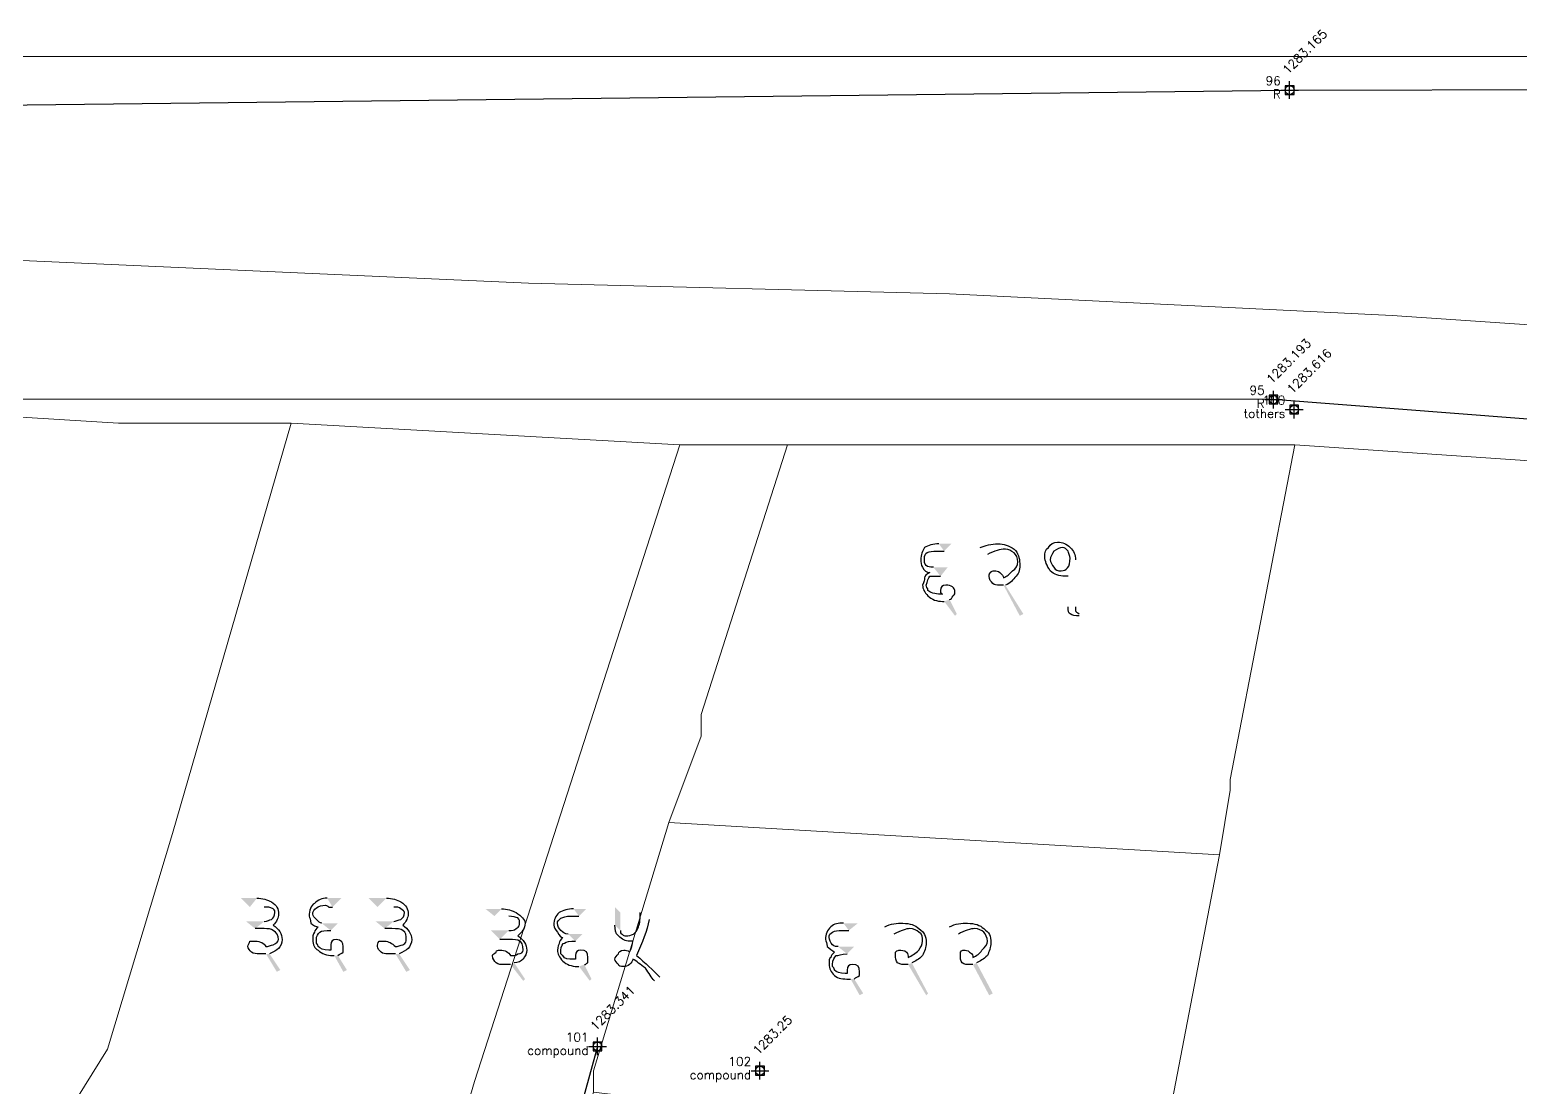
# Model space of a CAD drawing. Header units: metres. Extents: x 345912 to 349030, y 3061206 to 3061792.
# Drawn here: x 346827.06 to 346869.14, y 3061511.76 to 3061541.63 of the extents above; entities that cross this region are included whole.
import ezdxf
from ezdxf.enums import TextEntityAlignment as Align

# ---------------------------------------------------------------- set-up
doc = ezdxf.new("R2010")
doc.units = ezdxf.units.M
doc.header["$MEASUREMENT"] = 0
doc.header["$PDMODE"] = 98
doc.header["$PDSIZE"] = 0.25
for name, color, linetype in [('compound', 7, 'Continuous'), ('Features', 5, 'Continuous'), ('PDF4_Geometry', 7, 'Continuous'), ('PDF4_Solid Fills', 7, 'Continuous'), ('Points', 7, 'Continuous'), ('Points-ELV', 6, 'Continuous'), ('Points-NUM', 4, 'Continuous'), ('Points-TXT', 3, 'Continuous'), ('R', 1, 'Continuous'), ('tothers', 7, 'Continuous')]:
    doc.layers.add(name, color=color, linetype=linetype)
doc.styles.add('romans', font='romans.shx')

# ---------------------------------------------------------------- blocks, each defined once
blk = doc.blocks.new('POINTS')
at = {"layer": 'Points'}
blk.add_line((0, 0), (0, 0), dxfattribs=at)
blk.add_point((0, 0), dxfattribs=at)
at = {"layer": 'Points-ELV', "style": 'romans'}
blk.add_attdef('ELEV', text='', height=1, rotation=45, dxfattribs=at).set_placement((0, 0), align=Align.BOTTOM_LEFT)
at = {"layer": 'Points-NUM', "style": 'romans'}
blk.add_attdef('PTNUM', text='', height=1, dxfattribs=at).set_placement((0, 0), align=Align.BOTTOM_RIGHT)
at = {"layer": 'Points-TXT', "style": 'romans'}
blk.add_attdef('DESC', text='', height=1, dxfattribs=at).set_placement((0, 0), align=Align.BOTTOM_RIGHT)
blk = doc.blocks.new('dh')
at = {"layer": 'Features'}
blk.add_lwpolyline([(346578.814, 3061332.103), (346574.89876, 3061317.89177)], dxfattribs=at)
at = {"layer": 'R'}
for points in [[(346470.8, 3061337.185), (346474.65, 3061340.185), (346477.595, 3061342.279), (346480.492, 3061344.098), (346484.067, 3061346.193), (346493.109, 3061350.19), (346501.168, 3061352.853), (346507.472, 3061355.156), (346517.062, 3061356.668), (346525.415, 3061357.549), (346531.112, 3061358.336), (346598.36, 3061359.118), (346606.403, 3061359.135), (346619.498, 3061357.676), (346630.573, 3061355.794), (346651.92, 3061352.284)], [(346649.951, 3061343.735), (346627.556, 3061347.044), (346618.472, 3061348.789), (346597.905, 3061350.377), (346531.896, 3061350.384), (346516.74, 3061347.88), (346501.121, 3061344.123), (346497.494, 3061343.302), (346491.76, 3061340.668), (346490.424, 3061339.807), (346485.111, 3061335.573), (346482.366, 3061333.706), (346478.345, 3061331.457)]]:
    blk.add_lwpolyline(points, dxfattribs=at)
at = {"layer": 'compound', "linetype": 'Continuous'}
ref = blk.add_blockref('POINTS', (346578.814, 3061332.103, 1283.341), dxfattribs=at)
ref.add_attrib('PTNUM', '101', dxfattribs={"layer": 'Points-NUM', "height": 0.25, "style": 'romans'}).set_placement((346578.564, 3061332.1655, 1283.341), align=Align.BOTTOM_RIGHT)
ref.add_attrib('DESC', 'compound', dxfattribs={"layer": 'Points-TXT', "height": 0.25, "style": 'romans'}).set_placement((346578.564, 3061331.7905, 1283.341), align=Align.BOTTOM_RIGHT)
ref.add_attrib('ELEV', '1283.341', dxfattribs={"layer": 'Points-ELV', "height": 0.25, "rotation": 45, "style": 'romans'}).set_placement((346578.814, 3061332.478, 1283.341), align=Align.BOTTOM_LEFT)
ref = blk.add_blockref('POINTS', (346583.403, 3061331.417, 1283.25), dxfattribs=at)
ref.add_attrib('PTNUM', '102', dxfattribs={"layer": 'Points-NUM', "height": 0.25, "style": 'romans'}).set_placement((346583.153, 3061331.4795, 1283.25), align=Align.BOTTOM_RIGHT)
ref.add_attrib('DESC', 'compound', dxfattribs={"layer": 'Points-TXT', "height": 0.25, "style": 'romans'}).set_placement((346583.153, 3061331.1045, 1283.25), align=Align.BOTTOM_RIGHT)
ref.add_attrib('ELEV', '1283.25', dxfattribs={"layer": 'Points-ELV', "height": 0.25, "rotation": 45, "style": 'romans'}).set_placement((346583.403, 3061331.792, 1283.25), align=Align.BOTTOM_LEFT)
at = {"layer": 'R', "linetype": 'Continuous'}
ref = blk.add_blockref('POINTS', (346598.36, 3061359.118, 1283.165), dxfattribs=at)
ref.add_attrib('PTNUM', '96', dxfattribs={"layer": 'Points-NUM', "height": 0.25, "style": 'romans'}).set_placement((346598.11, 3061359.1805, 1283.165), align=Align.BOTTOM_RIGHT)
ref.add_attrib('DESC', 'R', dxfattribs={"layer": 'Points-TXT', "height": 0.25, "style": 'romans'}).set_placement((346598.11, 3061358.8055, 1283.165), align=Align.BOTTOM_RIGHT)
ref.add_attrib('ELEV', '1283.165', dxfattribs={"layer": 'Points-ELV', "height": 0.25, "rotation": 45, "style": 'romans'}).set_placement((346598.36, 3061359.493, 1283.165), align=Align.BOTTOM_LEFT)
ref = blk.add_blockref('POINTS', (346597.905, 3061350.377, 1283.193), dxfattribs=at)
ref.add_attrib('PTNUM', '95', dxfattribs={"layer": 'Points-NUM', "height": 0.25, "style": 'romans'}).set_placement((346597.655, 3061350.4395, 1283.193), align=Align.BOTTOM_RIGHT)
ref.add_attrib('DESC', 'R', dxfattribs={"layer": 'Points-TXT', "height": 0.25, "style": 'romans'}).set_placement((346597.655, 3061350.0645, 1283.193), align=Align.BOTTOM_RIGHT)
ref.add_attrib('ELEV', '1283.193', dxfattribs={"layer": 'Points-ELV', "height": 0.25, "rotation": 45, "style": 'romans'}).set_placement((346597.905, 3061350.752, 1283.193), align=Align.BOTTOM_LEFT)
at = {"layer": 'tothers', "linetype": 'Continuous'}
ref = blk.add_blockref('POINTS', (346598.487, 3061350.095, 1283.616), dxfattribs=at)
ref.add_attrib('PTNUM', '100', dxfattribs={"layer": 'Points-NUM', "height": 0.25, "style": 'romans'}).set_placement((346598.237, 3061350.1575, 1283.616), align=Align.BOTTOM_RIGHT)
ref.add_attrib('DESC', 'tothers', dxfattribs={"layer": 'Points-TXT', "height": 0.25, "style": 'romans'}).set_placement((346598.237, 3061349.7825, 1283.616), align=Align.BOTTOM_RIGHT)
ref.add_attrib('ELEV', '1283.616', dxfattribs={"layer": 'Points-ELV', "height": 0.25, "rotation": 45, "style": 'romans'}).set_placement((346598.487, 3061350.47, 1283.616), align=Align.BOTTOM_LEFT)

msp = doc.modelspace()

# ---------------------------------------------------------------- hatches: boundary and pattern name
at = {"layer": 'PDF4_Solid Fills', "transparency": 33554559}
h = msp.add_hatch(color=256, dxfattribs=at)
h.paths.add_polyline_path([(346852.87707, 3061526.90883), (346853.08027, 3061527.11203), (346852.72467, 3061527.11203)], flags=0)
h.paths.add_polyline_path([(346852.87707, 3061525.48643), (346853.18187, 3061525.08003), (346853.23267, 3061525.13083), (346853.02947, 3061525.53723)], flags=0)
h.paths.add_polyline_path([(346852.77547, 3061526.19763), (346852.97867, 3061526.45163), (346852.57227, 3061526.45163)], flags=0)
h.paths.add_polyline_path([(346854.09627, 3061526.80723), (346853.89307, 3061527.01043)], flags=0)
h.paths.add_polyline_path([(346854.60427, 3061525.94363), (346855.11227, 3061525.13083), (346855.01067, 3061525.08003), (346854.55347, 3061525.94363)], flags=0)
h.paths.add_polyline_path([(346856.58547, 3061526.65483), (346856.58547, 3061525.33403)], flags=0)
h.paths.add_polyline_path([(346856.68707, 3061525.13083), (346856.68707, 3061525.08003)], flags=0)
h = msp.add_hatch(color=256, dxfattribs=at)
h.paths.add_polyline_path([(346833.26828, 3061516.85043), (346833.01428, 3061517.10443), (346833.47148, 3061517.10443)], flags=0)
h.paths.add_polyline_path([(346833.82708, 3061515.52963), (346834.13188, 3061515.07243), (346834.03028, 3061515.02163), (346833.72548, 3061515.52963)], flags=0)
h.paths.add_polyline_path([(346833.42068, 3061516.24083), (346833.16668, 3061516.44403), (346833.67468, 3061516.44403)], flags=0)
h.paths.add_polyline_path([(346835.60508, 3061516.85043), (346835.85908, 3061517.10443), (346835.45268, 3061517.10443)], flags=0)
h.paths.add_polyline_path([(346835.65588, 3061515.47883), (346835.90988, 3061515.02163), (346836.01148, 3061515.07243), (346835.75748, 3061515.47883)], flags=0)
h.paths.add_polyline_path([(346835.55428, 3061516.19003), (346835.75748, 3061516.39323), (346835.30028, 3061516.39323)], flags=0)
h.paths.add_polyline_path([(346836.87508, 3061516.85043), (346836.62108, 3061517.10443), (346837.12908, 3061517.10443)], flags=0)
h.paths.add_polyline_path([(346837.48468, 3061515.52963), (346837.78948, 3061515.07243), (346837.68788, 3061515.02163), (346837.38308, 3061515.52963)], flags=0)
h.paths.add_polyline_path([(346837.07828, 3061516.24083), (346836.82428, 3061516.44403), (346837.33228, 3061516.44403)], flags=0)
h = msp.add_hatch(color=256, dxfattribs=at)
h.paths.add_polyline_path([(346840.17707, 3061516.59643), (346839.92307, 3061516.79963), (346840.38027, 3061516.79963)], flags=0)
h.paths.add_polyline_path([(346840.73587, 3061515.27563), (346841.04067, 3061514.81843), (346840.98987, 3061514.76763), (346840.63427, 3061515.22483)], flags=0)
h.paths.add_polyline_path([(346840.32947, 3061515.93603), (346840.07547, 3061516.19003), (346840.58347, 3061516.19003)], flags=0)
h.paths.add_polyline_path([(346842.56467, 3061516.59643), (346842.76787, 3061516.79963), (346842.41227, 3061516.79963)], flags=0)
h.paths.add_polyline_path([(346842.56467, 3061515.17403), (346842.86947, 3061514.76763), (346842.92027, 3061514.81843), (346842.71707, 3061515.22483)], flags=0)
h.paths.add_polyline_path([(346842.46307, 3061515.88523), (346842.66627, 3061516.08843), (346842.25987, 3061516.08843)], flags=0)
h.paths.add_polyline_path([(346844.29187, 3061516.69803), (346844.54587, 3061516.49483)], flags=0)
h.paths.add_polyline_path([(346844.85067, 3061514.86923), (346844.69827, 3061514.76763)], flags=0)
h.paths.add_polyline_path([(346843.58067, 3061516.34243), (346843.58067, 3061516.85043), (346843.73307, 3061516.69803), (346843.73307, 3061516.19003)], flags=0)
h = msp.add_hatch(color=256, dxfattribs=at)
h.paths.add_polyline_path([(346850.18468, 3061516.19003), (346850.43868, 3061516.39323), (346850.03228, 3061516.39323)], flags=0)
h.paths.add_polyline_path([(346850.23548, 3061514.81843), (346850.48948, 3061514.36123), (346850.59108, 3061514.41203), (346850.33708, 3061514.81843)], flags=0)
h.paths.add_polyline_path([(346850.13388, 3061515.52963), (346850.33708, 3061515.73283), (346849.87988, 3061515.73283)], flags=0)
h.paths.add_polyline_path([(346851.45468, 3061516.08843), (346851.20068, 3061516.29163)], flags=0)
h.paths.add_polyline_path([(346851.96268, 3061515.27563), (346852.41988, 3061514.41203), (346852.36908, 3061514.36123), (346851.86108, 3061515.22483)], flags=0)
h.paths.add_polyline_path([(346853.28348, 3061516.08843), (346853.02948, 3061516.29163)], flags=0)
h.paths.add_polyline_path([(346853.79148, 3061515.27563), (346854.24868, 3061514.41203), (346854.14708, 3061514.36123), (346853.68988, 3061515.22483)], flags=0)

# ---------------------------------------------------------------- linework, layer by layer
at = {"layer": 'PDF4_Geometry', "lineweight": 13}
msp.add_lwpolyline([(346742.03148, 3061540.87883), (346969.86948, 3061540.87883), (346969.86948, 3061317.05403), (346742.03148, 3061317.05403)], close=True, dxfattribs=at)
at = {"layer": 'PDF4_Geometry', "lineweight": 9}
for points in [[(346792.67907, 3061533.86843), (346803.34708, 3061535.39243), (346820.72067, 3061535.39243), (346841.14227, 3061534.47803), (346853.02947, 3061534.17323), (346865.52628, 3061533.56363), (346878.93748, 3061532.64923)], [(346792.67907, 3061533.86843), (346803.34708, 3061535.39243), (346820.72067, 3061535.39243), (346841.14227, 3061534.47803), (346853.02947, 3061534.17323), (346865.52628, 3061533.56363), (346878.93748, 3061532.64923)], [(346876.19427, 3061528.99163), (346862.78308, 3061529.90603), (346848.45748, 3061529.90603), (346845.40947, 3061529.90603), (346834.43668, 3061530.51563), (346829.55988, 3061530.51563), (346819.80628, 3061531.12523), (346807.61428, 3061531.12523), (346798.47028, 3061531.12523)], [(346876.19427, 3061528.99163), (346862.78308, 3061529.90603), (346848.45748, 3061529.90603), (346845.40947, 3061529.90603), (346834.43668, 3061530.51563), (346829.55988, 3061530.51563), (346819.80628, 3061531.12523), (346807.61428, 3061531.12523), (346798.47028, 3061531.12523)]]:
    msp.add_lwpolyline(points, dxfattribs=at)
for points in [[(346834.43668, 3061530.51563), (346831.08388, 3061518.93323), (346829.25507, 3061512.83723), (346827.73108, 3061510.39883), (346825.29268, 3061506.74124), (346824.37828, 3061500.95003), (346819.80628, 3061485.40523), (346818.28227, 3061480.22363), (346817.06308, 3061475.65163), (346814.62468, 3061466.81243), (346813.71028, 3061465.89803), (346805.48068, 3061465.59323), (346793.59348, 3061465.89803), (346792.06947, 3061466.50764), (346792.06947, 3061484.49083), (346793.59348, 3061500.34043), (346793.28867, 3061504.30283), (346792.06947, 3061519.84763), (346790.24068, 3061530.21083), (346792.37428, 3061530.82043), (346798.47028, 3061531.12523), (346807.61428, 3061531.12523), (346819.80628, 3061531.12523), (346829.55988, 3061530.51563)], [(346834.43668, 3061530.51563), (346831.08388, 3061518.93323), (346829.25507, 3061512.83723), (346827.73108, 3061510.39883), (346825.29268, 3061506.74124), (346824.37828, 3061500.95003), (346819.80628, 3061485.40523), (346818.28227, 3061480.22363), (346817.06308, 3061475.65163), (346814.62468, 3061466.81243), (346813.71028, 3061465.89803), (346805.48068, 3061465.59323), (346793.59348, 3061465.89803), (346792.06947, 3061466.50764), (346792.06947, 3061484.49083), (346793.59348, 3061500.34043), (346793.28867, 3061504.30283), (346792.06947, 3061519.84763), (346790.24068, 3061530.21083), (346792.37428, 3061530.82043), (346798.47028, 3061531.12523), (346807.61428, 3061531.12523), (346819.80628, 3061531.12523), (346829.55988, 3061530.51563)], [(346845.40947, 3061529.90603), (346839.61828, 3061511.92283), (346838.09427, 3061506.74124), (346827.73108, 3061510.39883), (346829.25507, 3061512.83723), (346831.08388, 3061518.93323), (346834.43668, 3061530.51563)], [(346845.40947, 3061529.90603), (346839.61828, 3061511.92283), (346838.09427, 3061506.74124), (346827.73108, 3061510.39883), (346829.25507, 3061512.83723), (346831.08388, 3061518.93323), (346834.43668, 3061530.51563)], [(346848.45748, 3061529.90603), (346846.01908, 3061522.28603), (346846.01908, 3061521.98123), (346846.01908, 3061521.67643), (346845.10468, 3061519.23803), (346842.97108, 3061512.22764), (346842.97108, 3061511.61803), (346840.22787, 3061503.08363), (346840.22787, 3061502.47403), (346839.00867, 3061499.12124), (346836.26548, 3061499.73083), (346838.09427, 3061506.74124), (346839.61828, 3061511.92283), (346845.40947, 3061529.90603)], [(346848.45748, 3061529.90603), (346846.01908, 3061522.28603), (346846.01908, 3061521.98123), (346846.01908, 3061521.67643), (346845.10468, 3061519.23803), (346842.97108, 3061512.22764), (346842.97108, 3061511.61803), (346840.22787, 3061503.08363), (346840.22787, 3061502.47403), (346839.00867, 3061499.12124), (346836.26548, 3061499.73083), (346838.09427, 3061506.74124), (346839.61828, 3061511.92283), (346845.40947, 3061529.90603)], [(346860.64947, 3061518.32363), (346845.10468, 3061519.23803), (346846.01908, 3061521.67643), (346846.01908, 3061521.98123), (346846.01908, 3061522.28603), (346848.45748, 3061529.90603), (346862.78308, 3061529.90603), (346860.95427, 3061520.45723), (346860.95427, 3061520.15243)], [(346860.64947, 3061518.32363), (346845.10468, 3061519.23803), (346846.01908, 3061521.67643), (346846.01908, 3061521.98123), (346846.01908, 3061522.28603), (346848.45748, 3061529.90603), (346862.78308, 3061529.90603), (346860.95427, 3061520.45723), (346860.95427, 3061520.15243)], [(346876.19427, 3061528.99163), (346871.01268, 3061499.42603), (346869.79348, 3061491.50124), (346864.61188, 3061487.53883), (346855.16308, 3061489.97723), (346856.99188, 3061499.12124), (346856.99188, 3061499.42603), (346858.82067, 3061509.48443), (346859.12548, 3061510.09403), (346859.12548, 3061510.39883), (346860.64947, 3061518.32363), (346860.95427, 3061520.15243), (346860.95427, 3061520.45723), (346862.78308, 3061529.90603)], [(346876.19427, 3061528.99163), (346871.01268, 3061499.42603), (346869.79348, 3061491.50124), (346864.61188, 3061487.53883), (346855.16308, 3061489.97723), (346856.99188, 3061499.12124), (346856.99188, 3061499.42603), (346858.82067, 3061509.48443), (346859.12548, 3061510.09403), (346859.12548, 3061510.39883), (346860.64947, 3061518.32363), (346860.95427, 3061520.15243), (346860.95427, 3061520.45723), (346862.78308, 3061529.90603)], [(346860.64947, 3061518.32363), (346859.12548, 3061510.39883), (346859.12548, 3061510.09403), (346858.82067, 3061509.48443), (346858.51587, 3061509.78923), (346842.97108, 3061511.61803), (346842.97108, 3061512.22764), (346845.10468, 3061519.23803)], [(346860.64947, 3061518.32363), (346859.12548, 3061510.39883), (346859.12548, 3061510.09403), (346858.82067, 3061509.48443), (346858.51587, 3061509.78923), (346842.97108, 3061511.61803), (346842.97108, 3061512.22764), (346845.10468, 3061519.23803)]]:
    msp.add_lwpolyline(points, close=True, dxfattribs=at)
at = {"layer": 'PDF4_Geometry', "lineweight": 25}
for points in [[(346852.31827, 3061527.01043), (346852.26747, 3061526.90883), (346852.21667, 3061526.80723), (346852.21667, 3061526.65483)], [(346852.72467, 3061527.11203), (346852.57227, 3061527.11203), (346852.41987, 3061527.06123), (346852.31827, 3061527.01043)], [(346853.89307, 3061527.01043), (346854.04547, 3061527.06123), (346854.19787, 3061527.11203), (346854.40107, 3061527.11203)], [(346854.40107, 3061527.11203), (346854.55347, 3061527.11203), (346854.70587, 3061527.06123), (346854.85827, 3061526.95963)], [(346855.72187, 3061526.75643), (346855.72187, 3061526.85803), (346855.72187, 3061526.95963), (346855.82347, 3061527.01043)], [(346855.82347, 3061527.01043), (346855.87427, 3061527.11203), (346855.97587, 3061527.16283), (346856.07747, 3061527.16283)], [(346856.22987, 3061527.01043), (346856.12827, 3061527.01043), (346856.07747, 3061526.95963), (346855.97587, 3061526.90883)], [(346856.07747, 3061527.16283), (346856.22987, 3061527.16283), (346856.33147, 3061527.11203), (346856.43307, 3061527.01043)], [(346856.38227, 3061526.90883), (346856.33147, 3061526.95963), (346856.28067, 3061527.01043), (346856.22987, 3061527.01043)], [(346856.43307, 3061527.01043), (346856.53467, 3061526.90883), (346856.58547, 3061526.80723), (346856.58547, 3061526.65483)], [(346852.21667, 3061526.65483), (346852.21667, 3061526.60403), (346852.21667, 3061526.50243), (346852.26747, 3061526.45163)], [(346852.31827, 3061526.70563), (346852.31827, 3061526.85803), (346852.41987, 3061526.90883), (346852.67387, 3061526.90883)], [(346852.36907, 3061526.50243), (346852.31827, 3061526.55323), (346852.31827, 3061526.60403), (346852.31827, 3061526.70563)], [(346852.67387, 3061526.90883), (346852.67387, 3061526.90883), (346852.72467, 3061526.90883), (346852.77547, 3061526.90883)], [(346852.77547, 3061526.90883), (346852.82627, 3061526.90883), (346852.82627, 3061526.90883), (346852.87707, 3061526.90883)], [(346854.60427, 3061526.95963), (346854.45187, 3061526.95963), (346854.29947, 3061526.90883), (346854.09627, 3061526.80723)], [(346854.85827, 3061526.85803), (346854.75667, 3061526.90883), (346854.70587, 3061526.95963), (346854.60427, 3061526.95963)], [(346854.80747, 3061526.35003), (346854.90907, 3061526.40083), (346854.95987, 3061526.50243), (346854.95987, 3061526.60403)], [(346854.85827, 3061526.95963), (346854.95987, 3061526.85803), (346855.01067, 3061526.70563), (346855.01067, 3061526.55323)], [(346854.95987, 3061526.60403), (346854.95987, 3061526.70563), (346854.90907, 3061526.80723), (346854.85827, 3061526.85803)], [(346855.87427, 3061526.35003), (346855.77267, 3061526.50243), (346855.72187, 3061526.60403), (346855.72187, 3061526.75643)], [(346855.97587, 3061526.90883), (346855.92507, 3061526.80723), (346855.87427, 3061526.75643), (346855.87427, 3061526.65483)], [(346855.87427, 3061526.65483), (346855.87427, 3061526.60403), (346855.92507, 3061526.50243), (346855.97587, 3061526.45163)], [(346856.17907, 3061526.35003), (346856.33147, 3061526.35003), (346856.43307, 3061526.45163), (346856.43307, 3061526.70563)], [(346856.43307, 3061526.70563), (346856.43307, 3061526.75643), (346856.38227, 3061526.85803), (346856.38227, 3061526.90883)], [(346852.26747, 3061526.45163), (346852.31827, 3061526.35003), (346852.36907, 3061526.29923), (346852.47067, 3061526.29923)], [(346852.47067, 3061526.29923), (346852.36907, 3061526.24843), (346852.31827, 3061526.19763), (346852.31827, 3061526.14683)], [(346852.57227, 3061526.45163), (346852.47067, 3061526.45163), (346852.41987, 3061526.45163), (346852.36907, 3061526.50243)], [(346852.36907, 3061525.94363), (346852.41987, 3061526.04523), (346852.41987, 3061526.14683), (346852.47067, 3061526.19763)], [(346852.47067, 3061526.19763), (346852.52147, 3061526.19763), (346852.62307, 3061526.19763), (346852.77547, 3061526.19763)], [(346854.14707, 3061526.19763), (346854.14707, 3061526.24843), (346854.14707, 3061526.29923), (346854.19787, 3061526.29923)], [(346854.24867, 3061525.99443), (346854.19787, 3061526.04523), (346854.14707, 3061526.09603), (346854.14707, 3061526.19763)], [(346854.19787, 3061526.29923), (346854.19787, 3061526.35003), (346854.24867, 3061526.35003), (346854.29947, 3061526.35003)], [(346854.29947, 3061526.35003), (346854.35027, 3061526.35003), (346854.40107, 3061526.35003), (346854.45187, 3061526.29923)], [(346854.45187, 3061526.29923), (346854.50267, 3061526.24843), (346854.55347, 3061526.19763), (346854.55347, 3061526.14683)], [(346854.55347, 3061526.14683), (346854.65507, 3061526.19763), (346854.70587, 3061526.24843), (346854.80747, 3061526.35003)], [(346854.90907, 3061526.19763), (346854.80747, 3061526.09603), (346854.75667, 3061525.99443), (346854.60427, 3061525.94363)], [(346855.01067, 3061526.55323), (346855.01067, 3061526.40083), (346855.01067, 3061526.29923), (346854.90907, 3061526.19763)], [(346856.28067, 3061526.19763), (346856.12827, 3061526.19763), (346855.97587, 3061526.24843), (346855.87427, 3061526.35003)], [(346855.97587, 3061526.45163), (346856.02667, 3061526.35003), (346856.07747, 3061526.35003), (346856.17907, 3061526.35003)], [(346856.38227, 3061526.19763), (346856.33147, 3061526.19763), (346856.28067, 3061526.19763), (346856.28067, 3061526.19763)], [(346852.31827, 3061526.14683), (346852.31827, 3061526.09603), (346852.31827, 3061526.04523), (346852.26747, 3061525.94363)], [(346852.26747, 3061525.94363), (346852.26747, 3061525.84203), (346852.31827, 3061525.74043), (346852.41987, 3061525.63883)], [(346852.41987, 3061525.84203), (346852.36907, 3061525.89283), (346852.36907, 3061525.94363), (346852.36907, 3061525.94363)], [(346852.41987, 3061525.79123), (346852.41987, 3061525.79123), (346852.41987, 3061525.84203), (346852.41987, 3061525.84203)], [(346852.77547, 3061525.68963), (346852.62307, 3061525.68963), (346852.47067, 3061525.74043), (346852.41987, 3061525.79123)], [(346852.92787, 3061525.94363), (346852.82627, 3061525.94363), (346852.77547, 3061525.89283), (346852.77547, 3061525.79123)], [(346852.77547, 3061525.79123), (346852.77547, 3061525.74043), (346852.77547, 3061525.74043), (346852.77547, 3061525.74043)], [(346852.77547, 3061525.74043), (346852.77547, 3061525.68963), (346852.82627, 3061525.68963), (346852.82627, 3061525.68963)], [(346853.18187, 3061525.74043), (346853.18187, 3061525.89283), (346853.08027, 3061525.94363), (346852.92787, 3061525.94363)], [(346853.13107, 3061525.63883), (346853.13107, 3061525.63883), (346853.18187, 3061525.68963), (346853.18187, 3061525.74043)], [(346854.45187, 3061525.94363), (346854.35027, 3061525.94363), (346854.29947, 3061525.94363), (346854.24867, 3061525.99443)], [(346854.55347, 3061525.94363), (346854.50267, 3061525.94363), (346854.45187, 3061525.94363), (346854.45187, 3061525.94363)], [(346852.41987, 3061525.63883), (346852.52147, 3061525.53723), (346852.67387, 3061525.48643), (346852.82627, 3061525.48643)], [(346852.82627, 3061525.68963), (346852.77547, 3061525.68963), (346852.77547, 3061525.68963), (346852.77547, 3061525.68963)], [(346852.82627, 3061525.48643), (346852.87707, 3061525.48643), (346852.87707, 3061525.48643), (346852.87707, 3061525.48643)], [(346853.02947, 3061525.53723), (346853.08027, 3061525.53723), (346853.08027, 3061525.58803), (346853.13107, 3061525.63883)], [(346856.43307, 3061525.13083), (346856.38227, 3061525.13083), (346856.38227, 3061525.23243), (346856.38227, 3061525.33403)], [(346856.58547, 3061525.33403), (346856.58547, 3061525.28323), (346856.58547, 3061525.23243), (346856.58547, 3061525.23243)], [(346856.68707, 3061525.08003), (346856.58547, 3061525.08003), (346856.48387, 3061525.08003), (346856.43307, 3061525.13083)], [(346856.58547, 3061525.23243), (346856.58547, 3061525.18163), (346856.63627, 3061525.18163), (346856.68707, 3061525.13083)], [(346833.47148, 3061517.10443), (346833.62388, 3061517.10443), (346833.77628, 3061517.05363), (346833.87788, 3061517.00283)], [(346833.87788, 3061517.00283), (346834.03028, 3061516.90123), (346834.08108, 3061516.79963), (346834.08108, 3061516.64723)], [(346835.09708, 3061516.95203), (346834.99548, 3061516.90123), (346834.94468, 3061516.74883), (346834.94468, 3061516.59643)], [(346835.04628, 3061516.64723), (346835.04628, 3061516.79963), (346835.19868, 3061516.90123), (346835.40188, 3061516.90123)], [(346835.45268, 3061517.10443), (346835.30028, 3061517.10443), (346835.19868, 3061517.05363), (346835.09708, 3061516.95203)], [(346835.40188, 3061516.90123), (346835.45268, 3061516.90123), (346835.50348, 3061516.85043), (346835.50348, 3061516.85043)], [(346837.12908, 3061517.10443), (346837.28148, 3061517.10443), (346837.43388, 3061517.05363), (346837.53548, 3061517.00283)], [(346837.53548, 3061517.00283), (346837.68788, 3061516.90123), (346837.73868, 3061516.79963), (346837.73868, 3061516.64723)], [(346833.92868, 3061516.79963), (346833.82708, 3061516.85043), (346833.77628, 3061516.85043), (346833.67468, 3061516.85043)], [(346833.67468, 3061516.44403), (346833.77628, 3061516.44403), (346833.82708, 3061516.49483), (346833.87788, 3061516.49483)], [(346833.87788, 3061516.49483), (346833.92868, 3061516.54563), (346833.97948, 3061516.59643), (346833.97948, 3061516.69803)], [(346833.97948, 3061516.69803), (346833.97948, 3061516.74883), (346833.97948, 3061516.74883), (346833.92868, 3061516.79963)], [(346834.08108, 3061516.64723), (346834.08108, 3061516.54563), (346834.03028, 3061516.44403), (346833.92868, 3061516.34243)], [(346834.94468, 3061516.59643), (346834.94468, 3061516.54563), (346834.99548, 3061516.49483), (346834.99548, 3061516.39323)], [(346835.14788, 3061516.49483), (346835.09708, 3061516.54563), (346835.04628, 3061516.59643), (346835.04628, 3061516.64723)], [(346835.30028, 3061516.39323), (346835.24948, 3061516.39323), (346835.19868, 3061516.44403), (346835.14788, 3061516.49483)], [(346835.50348, 3061516.85043), (346835.55428, 3061516.85043), (346835.60508, 3061516.85043), (346835.60508, 3061516.85043)], [(346837.53548, 3061516.79963), (346837.48468, 3061516.85043), (346837.43388, 3061516.85043), (346837.33228, 3061516.85043)], [(346837.33228, 3061516.44403), (346837.38308, 3061516.44403), (346837.48468, 3061516.49483), (346837.53548, 3061516.49483)], [(346837.63708, 3061516.69803), (346837.63708, 3061516.74883), (346837.58628, 3061516.74883), (346837.53548, 3061516.79963)], [(346837.53548, 3061516.49483), (346837.58628, 3061516.54563), (346837.63708, 3061516.59643), (346837.63708, 3061516.69803)], [(346837.73868, 3061516.64723), (346837.73868, 3061516.54563), (346837.68788, 3061516.44403), (346837.58628, 3061516.34243)], [(346840.38027, 3061516.79963), (346840.53267, 3061516.79963), (346840.68507, 3061516.74883), (346840.78667, 3061516.69803)], [(346840.83747, 3061516.54563), (346840.78667, 3061516.54563), (346840.68507, 3061516.59643), (346840.58347, 3061516.59643)], [(346840.78667, 3061516.69803), (346840.93907, 3061516.59643), (346841.04067, 3061516.49483), (346841.04067, 3061516.39323)], [(346840.88827, 3061516.39323), (346840.88827, 3061516.44403), (346840.88827, 3061516.49483), (346840.83747, 3061516.54563)], [(346842.00587, 3061516.69803), (346841.90427, 3061516.59643), (346841.85347, 3061516.49483), (346841.85347, 3061516.34243)], [(346841.95507, 3061516.39323), (346841.95507, 3061516.49483), (346842.10747, 3061516.59643), (346842.31067, 3061516.59643)], [(346842.41227, 3061516.79963), (346842.25987, 3061516.79963), (346842.10747, 3061516.74883), (346842.00587, 3061516.69803)], [(346842.31067, 3061516.59643), (346842.36147, 3061516.59643), (346842.41227, 3061516.59643), (346842.46307, 3061516.59643)], [(346842.46307, 3061516.59643), (346842.51387, 3061516.59643), (346842.51387, 3061516.59643), (346842.56467, 3061516.59643)], [(346844.54587, 3061516.49483), (346844.49507, 3061516.19003), (346844.34267, 3061515.83443), (346844.19027, 3061515.47883)], [(346844.24107, 3061516.29163), (346844.29187, 3061516.39323), (346844.29187, 3061516.54563), (346844.29187, 3061516.69803)], [(346833.57308, 3061516.24083), (346833.47148, 3061516.24083), (346833.47148, 3061516.24083), (346833.42068, 3061516.24083)], [(346833.67468, 3061516.24083), (346833.62388, 3061516.24083), (346833.62388, 3061516.24083), (346833.57308, 3061516.24083)], [(346833.92868, 3061516.19003), (346833.87788, 3061516.24083), (346833.77628, 3061516.24083), (346833.67468, 3061516.24083)], [(346833.92868, 3061516.34243), (346834.08108, 3061516.24083), (346834.18268, 3061516.08843), (346834.18268, 3061515.93603)], [(346834.08108, 3061515.93603), (346834.08108, 3061516.03763), (346834.03028, 3061516.13923), (346833.92868, 3061516.19003)], [(346834.99548, 3061516.39323), (346835.04628, 3061516.34243), (346835.14788, 3061516.29163), (346835.19868, 3061516.29163)], [(346835.09708, 3061516.13923), (346835.04628, 3061516.08843), (346835.04628, 3061515.98683), (346835.04628, 3061515.93603)], [(346835.19868, 3061516.29163), (346835.14788, 3061516.24083), (346835.09708, 3061516.19003), (346835.09708, 3061516.13923)], [(346835.14788, 3061515.93603), (346835.14788, 3061516.03763), (346835.19868, 3061516.08843), (346835.24948, 3061516.13923)], [(346835.24948, 3061516.13923), (346835.30028, 3061516.19003), (346835.40188, 3061516.19003), (346835.55428, 3061516.19003)], [(346837.17988, 3061516.24083), (346837.12908, 3061516.24083), (346837.07828, 3061516.24083), (346837.07828, 3061516.24083)], [(346837.28148, 3061516.24083), (346837.28148, 3061516.24083), (346837.23068, 3061516.24083), (346837.17988, 3061516.24083)], [(346837.58628, 3061516.19003), (346837.53548, 3061516.24083), (346837.43388, 3061516.24083), (346837.28148, 3061516.24083)], [(346837.58628, 3061516.34243), (346837.73868, 3061516.24083), (346837.84028, 3061516.08843), (346837.84028, 3061515.93603)], [(346837.68788, 3061515.93603), (346837.68788, 3061516.03763), (346837.68788, 3061516.13923), (346837.58628, 3061516.19003)], [(346840.58347, 3061516.19003), (346840.68507, 3061516.19003), (346840.73587, 3061516.19003), (346840.78667, 3061516.24083)], [(346840.78667, 3061516.24083), (346840.88827, 3061516.29163), (346840.88827, 3061516.34243), (346840.88827, 3061516.39323)], [(346841.04067, 3061516.39323), (346841.04067, 3061516.24083), (346840.93907, 3061516.13923), (346840.83747, 3061516.03763)], [(346841.85347, 3061516.34243), (346841.85347, 3061516.29163), (346841.90427, 3061516.19003), (346841.95507, 3061516.13923)], [(346842.05667, 3061516.19003), (346842.00587, 3061516.24083), (346841.95507, 3061516.29163), (346841.95507, 3061516.39323)], [(346841.95507, 3061516.13923), (346842.00587, 3061516.03763), (346842.05667, 3061515.98683), (346842.10747, 3061515.98683)], [(346842.25987, 3061516.08843), (346842.15827, 3061516.08843), (346842.10747, 3061516.13923), (346842.05667, 3061516.19003)], [(346843.68227, 3061516.03763), (346843.58067, 3061516.08843), (346843.58067, 3061516.24083), (346843.58067, 3061516.34243)], [(346843.73307, 3061516.19003), (346843.73307, 3061516.13923), (346843.73307, 3061516.08843), (346843.78387, 3061516.08843)], [(346843.78387, 3061516.08843), (346843.83467, 3061516.03763), (346843.83467, 3061516.03763), (346843.88547, 3061516.03763)], [(346843.88547, 3061516.03763), (346844.03787, 3061516.03763), (346844.19027, 3061516.08843), (346844.24107, 3061516.29163)], [(346849.67668, 3061516.29163), (346849.57508, 3061516.19003), (346849.52428, 3061516.08843), (346849.52428, 3061515.93603)], [(346849.62588, 3061515.98683), (346849.62588, 3061516.13923), (346849.77828, 3061516.19003), (346849.98148, 3061516.19003)], [(346850.03228, 3061516.39323), (346849.87988, 3061516.39323), (346849.77828, 3061516.39323), (346849.67668, 3061516.29163)], [(346849.98148, 3061516.19003), (346850.03228, 3061516.19003), (346850.08308, 3061516.19003), (346850.08308, 3061516.19003)], [(346850.08308, 3061516.19003), (346850.13388, 3061516.19003), (346850.18468, 3061516.19003), (346850.18468, 3061516.19003)], [(346851.20068, 3061516.29163), (346851.35308, 3061516.39323), (346851.55628, 3061516.39323), (346851.70868, 3061516.39323)], [(346851.91188, 3061516.24083), (346851.81028, 3061516.24083), (346851.65788, 3061516.19003), (346851.45468, 3061516.08843)], [(346851.70868, 3061516.39323), (346851.91188, 3061516.39323), (346852.06428, 3061516.34243), (346852.16588, 3061516.24083)], [(346852.16588, 3061516.13923), (346852.11508, 3061516.19003), (346852.01348, 3061516.24083), (346851.91188, 3061516.24083)], [(346852.16588, 3061516.24083), (346852.31828, 3061516.13923), (346852.36908, 3061516.03763), (346852.36908, 3061515.83443)], [(346852.26748, 3061515.88523), (346852.26748, 3061515.98683), (346852.26748, 3061516.08843), (346852.16588, 3061516.13923)], [(346853.02948, 3061516.29163), (346853.18188, 3061516.39323), (346853.38508, 3061516.39323), (346853.53748, 3061516.39323)], [(346853.74068, 3061516.24083), (346853.63908, 3061516.24083), (346853.43588, 3061516.19003), (346853.28348, 3061516.08843)], [(346853.53748, 3061516.39323), (346853.74068, 3061516.39323), (346853.89308, 3061516.34243), (346853.99468, 3061516.24083)], [(346853.99468, 3061516.13923), (346853.94388, 3061516.19003), (346853.84228, 3061516.24083), (346853.74068, 3061516.24083)], [(346853.99468, 3061516.24083), (346854.14708, 3061516.13923), (346854.19788, 3061516.03763), (346854.19788, 3061515.83443)], [(346854.09628, 3061515.88523), (346854.09628, 3061515.98683), (346854.04548, 3061516.08843), (346853.99468, 3061516.13923)], [(346833.21748, 3061515.73283), (346833.21748, 3061515.78363), (346833.26828, 3061515.83443), (346833.26828, 3061515.88523)], [(346833.31908, 3061515.58043), (346833.26828, 3061515.63123), (346833.21748, 3061515.68203), (346833.21748, 3061515.73283)], [(346833.26828, 3061515.88523), (346833.31908, 3061515.88523), (346833.36988, 3061515.88523), (346833.42068, 3061515.88523)], [(346833.42068, 3061515.88523), (346833.57308, 3061515.88523), (346833.67468, 3061515.83443), (346833.72548, 3061515.73283)], [(346833.72548, 3061515.73283), (346833.77628, 3061515.73283), (346833.87788, 3061515.78363), (346833.92868, 3061515.78363)], [(346834.08108, 3061515.68203), (346834.03028, 3061515.63123), (346833.92868, 3061515.58043), (346833.82708, 3061515.52963)], [(346833.92868, 3061515.78363), (346834.03028, 3061515.83443), (346834.08108, 3061515.88523), (346834.08108, 3061515.93603)], [(346834.18268, 3061515.93603), (346834.18268, 3061515.83443), (346834.13188, 3061515.73283), (346834.08108, 3061515.68203)], [(346835.04628, 3061515.93603), (346835.04628, 3061515.78363), (346835.09708, 3061515.68203), (346835.19868, 3061515.63123)], [(346835.14788, 3061515.83443), (346835.14788, 3061515.88523), (346835.14788, 3061515.88523), (346835.14788, 3061515.93603)], [(346835.19868, 3061515.73283), (346835.19868, 3061515.73283), (346835.19868, 3061515.78363), (346835.14788, 3061515.83443)], [(346835.50348, 3061515.63123), (346835.35108, 3061515.63123), (346835.24948, 3061515.68203), (346835.19868, 3061515.73283)], [(346835.70668, 3061515.93603), (346835.60508, 3061515.93603), (346835.55428, 3061515.88523), (346835.55428, 3061515.78363)], [(346835.55428, 3061515.78363), (346835.55428, 3061515.73283), (346835.55428, 3061515.73283), (346835.55428, 3061515.73283)], [(346835.55428, 3061515.73283), (346835.55428, 3061515.73283), (346835.55428, 3061515.68203), (346835.55428, 3061515.68203)], [(346835.55428, 3061515.68203), (346835.55428, 3061515.68203), (346835.55428, 3061515.68203), (346835.55428, 3061515.63123)], [(346835.90988, 3061515.73283), (346835.90988, 3061515.83443), (346835.85908, 3061515.93603), (346835.70668, 3061515.93603)], [(346835.90988, 3061515.58043), (346835.90988, 3061515.63123), (346835.90988, 3061515.68203), (346835.90988, 3061515.73283)], [(346836.87508, 3061515.73283), (346836.87508, 3061515.78363), (346836.87508, 3061515.83443), (346836.92588, 3061515.88523)], [(346836.97668, 3061515.58043), (346836.92588, 3061515.63123), (346836.87508, 3061515.68203), (346836.87508, 3061515.73283)], [(346836.92588, 3061515.88523), (346836.97668, 3061515.88523), (346837.02748, 3061515.88523), (346837.07828, 3061515.88523)], [(346837.07828, 3061515.88523), (346837.17988, 3061515.88523), (346837.28148, 3061515.83443), (346837.38308, 3061515.73283)], [(346837.38308, 3061515.73283), (346837.43388, 3061515.73283), (346837.53548, 3061515.78363), (346837.58628, 3061515.78363)], [(346837.73868, 3061515.68203), (346837.68788, 3061515.63123), (346837.58628, 3061515.58043), (346837.48468, 3061515.52963)], [(346837.58628, 3061515.78363), (346837.68788, 3061515.83443), (346837.68788, 3061515.88523), (346837.68788, 3061515.93603)], [(346837.84028, 3061515.93603), (346837.84028, 3061515.83443), (346837.78948, 3061515.73283), (346837.73868, 3061515.68203)], [(346840.48187, 3061515.93603), (346840.43107, 3061515.93603), (346840.38027, 3061515.93603), (346840.32947, 3061515.93603)], [(346840.58347, 3061515.93603), (346840.53267, 3061515.93603), (346840.53267, 3061515.93603), (346840.48187, 3061515.93603)], [(346840.88827, 3061515.88523), (346840.83747, 3061515.93603), (346840.73587, 3061515.93603), (346840.58347, 3061515.93603)], [(346840.83747, 3061516.03763), (346840.98987, 3061515.93603), (346841.09147, 3061515.78363), (346841.09147, 3061515.63123)], [(346840.98987, 3061515.63123), (346840.98987, 3061515.78363), (346840.93907, 3061515.88523), (346840.88827, 3061515.88523)], [(346842.00587, 3061515.83443), (346842.00587, 3061515.78363), (346841.95507, 3061515.73283), (346841.95507, 3061515.63123)], [(346842.10747, 3061515.98683), (346842.05667, 3061515.93603), (346842.00587, 3061515.88523), (346842.00587, 3061515.83443)], [(346842.05667, 3061515.63123), (346842.05667, 3061515.73283), (346842.10747, 3061515.83443), (346842.15827, 3061515.83443)], [(346842.15827, 3061515.83443), (346842.20907, 3061515.88523), (346842.31067, 3061515.88523), (346842.46307, 3061515.88523)], [(346843.98707, 3061515.88523), (346843.88547, 3061515.88523), (346843.78387, 3061515.93603), (346843.68227, 3061516.03763)], [(346843.98707, 3061515.58043), (346844.03787, 3061515.68203), (346844.08867, 3061515.78363), (346844.08867, 3061515.88523)], [(346844.08867, 3061515.88523), (346844.08867, 3061515.88523), (346844.03787, 3061515.88523), (346843.98707, 3061515.88523)], [(346849.52428, 3061515.93603), (346849.52428, 3061515.88523), (346849.57508, 3061515.83443), (346849.57508, 3061515.73283)], [(346849.57508, 3061515.73283), (346849.62588, 3061515.68203), (346849.72748, 3061515.63123), (346849.77828, 3061515.58043)], [(346849.72748, 3061515.78363), (346849.67668, 3061515.83443), (346849.62588, 3061515.93603), (346849.62588, 3061515.98683)], [(346849.87988, 3061515.73283), (346849.82908, 3061515.73283), (346849.77828, 3061515.73283), (346849.72748, 3061515.78363)], [(346852.16588, 3061515.63123), (346852.21668, 3061515.73283), (346852.26748, 3061515.78363), (346852.26748, 3061515.88523)], [(346852.36908, 3061515.83443), (346852.36908, 3061515.73283), (346852.31828, 3061515.58043), (346852.26748, 3061515.47883)], [(346853.94388, 3061515.63123), (346854.04548, 3061515.73283), (346854.09628, 3061515.78363), (346854.09628, 3061515.88523)], [(346854.19788, 3061515.83443), (346854.19788, 3061515.73283), (346854.14708, 3061515.58043), (346854.09628, 3061515.47883)], [(346833.52228, 3061515.52963), (346833.47148, 3061515.52963), (346833.36988, 3061515.52963), (346833.31908, 3061515.58043)], [(346833.72548, 3061515.52963), (346833.67468, 3061515.52963), (346833.62388, 3061515.52963), (346833.52228, 3061515.52963)], [(346835.19868, 3061515.63123), (346835.30028, 3061515.52963), (346835.45268, 3061515.47883), (346835.60508, 3061515.47883)], [(346835.55428, 3061515.63123), (346835.55428, 3061515.63123), (346835.55428, 3061515.63123), (346835.50348, 3061515.63123)], [(346835.60508, 3061515.47883), (346835.60508, 3061515.47883), (346835.65588, 3061515.47883), (346835.65588, 3061515.47883)], [(346835.75748, 3061515.47883), (346835.80828, 3061515.52963), (346835.85908, 3061515.52963), (346835.90988, 3061515.58043)], [(346837.17988, 3061515.52963), (346837.07828, 3061515.52963), (346837.02748, 3061515.52963), (346836.97668, 3061515.58043)], [(346837.38308, 3061515.52963), (346837.33228, 3061515.52963), (346837.23068, 3061515.52963), (346837.17988, 3061515.52963)], [(346840.12627, 3061515.47883), (346840.12627, 3061515.52963), (346840.17707, 3061515.52963), (346840.22787, 3061515.58043)], [(346840.22787, 3061515.27563), (346840.17707, 3061515.32643), (346840.12627, 3061515.37723), (346840.12627, 3061515.47883)], [(346840.22787, 3061515.58043), (346840.22787, 3061515.63123), (346840.27867, 3061515.63123), (346840.32947, 3061515.63123)], [(346840.43107, 3061515.22483), (346840.38027, 3061515.22483), (346840.27867, 3061515.22483), (346840.22787, 3061515.27563)], [(346840.32947, 3061515.63123), (346840.48187, 3061515.63123), (346840.58347, 3061515.58043), (346840.63427, 3061515.47883)], [(346840.63427, 3061515.22483), (346840.58347, 3061515.22483), (346840.53267, 3061515.22483), (346840.43107, 3061515.22483)], [(346840.63427, 3061515.47883), (346840.73587, 3061515.47883), (346840.78667, 3061515.47883), (346840.83747, 3061515.52963)], [(346840.98987, 3061515.37723), (346840.93907, 3061515.32643), (346840.83747, 3061515.27563), (346840.73587, 3061515.27563)], [(346840.83747, 3061515.52963), (346840.93907, 3061515.52963), (346840.98987, 3061515.58043), (346840.98987, 3061515.63123)], [(346841.09147, 3061515.63123), (346841.09147, 3061515.52963), (346841.04067, 3061515.47883), (346840.98987, 3061515.37723)], [(346841.95507, 3061515.63123), (346841.95507, 3061515.52963), (346842.00587, 3061515.42803), (346842.10747, 3061515.32643)], [(346842.05667, 3061515.52963), (346842.05667, 3061515.58043), (346842.05667, 3061515.63123), (346842.05667, 3061515.63123)], [(346842.10747, 3061515.47883), (346842.10747, 3061515.47883), (346842.10747, 3061515.47883), (346842.05667, 3061515.52963)], [(346842.41227, 3061515.37723), (346842.25987, 3061515.37723), (346842.15827, 3061515.37723), (346842.10747, 3061515.47883)], [(346842.10747, 3061515.32643), (346842.20907, 3061515.22483), (346842.36147, 3061515.17403), (346842.51387, 3061515.17403)], [(346842.46307, 3061515.37723), (346842.46307, 3061515.37723), (346842.46307, 3061515.37723), (346842.41227, 3061515.37723)], [(346842.61547, 3061515.63123), (346842.51387, 3061515.63123), (346842.46307, 3061515.58043), (346842.46307, 3061515.47883)], [(346842.46307, 3061515.47883), (346842.46307, 3061515.42803), (346842.46307, 3061515.42803), (346842.46307, 3061515.42803)], [(346842.46307, 3061515.42803), (346842.46307, 3061515.37723), (346842.46307, 3061515.37723), (346842.46307, 3061515.37723)], [(346842.81867, 3061515.42803), (346842.81867, 3061515.58043), (346842.76787, 3061515.63123), (346842.61547, 3061515.63123)], [(346842.71707, 3061515.22483), (346842.76787, 3061515.22483), (346842.76787, 3061515.27563), (346842.81867, 3061515.27563)], [(346842.81867, 3061515.27563), (346842.81867, 3061515.32643), (346842.81867, 3061515.37723), (346842.81867, 3061515.42803)], [(346843.58067, 3061515.37723), (346843.58067, 3061515.42803), (346843.63147, 3061515.47883), (346843.68227, 3061515.52963)], [(346843.68227, 3061515.22483), (346843.63147, 3061515.27563), (346843.58067, 3061515.32643), (346843.58067, 3061515.37723)], [(346843.68227, 3061515.52963), (346843.68227, 3061515.58043), (346843.73307, 3061515.63123), (346843.83467, 3061515.63123)], [(346843.83467, 3061515.17403), (346843.73307, 3061515.17403), (346843.68227, 3061515.17403), (346843.68227, 3061515.22483)], [(346843.83467, 3061515.63123), (346843.88547, 3061515.63123), (346843.93627, 3061515.63123), (346843.98707, 3061515.58043)], [(346843.98707, 3061515.22483), (346843.93627, 3061515.17403), (346843.88547, 3061515.17403), (346843.83467, 3061515.17403)], [(346844.08867, 3061515.37723), (346844.08867, 3061515.32643), (346844.03787, 3061515.27563), (346843.98707, 3061515.22483)], [(346844.44427, 3061515.12323), (346844.29187, 3061515.22483), (346844.19027, 3061515.32643), (346844.08867, 3061515.37723)], [(346844.19027, 3061515.47883), (346844.44427, 3061515.27563), (346844.64747, 3061515.07243), (346844.85067, 3061514.86923)], [(346849.67668, 3061515.42803), (346849.62588, 3061515.42803), (346849.62588, 3061515.32643), (346849.62588, 3061515.22483)], [(346849.62588, 3061515.22483), (346849.62588, 3061515.12323), (346849.67668, 3061515.02163), (346849.77828, 3061514.92003)], [(346849.77828, 3061515.58043), (346849.72748, 3061515.52963), (346849.67668, 3061515.47883), (346849.67668, 3061515.42803)], [(346849.72748, 3061515.22483), (346849.72748, 3061515.37723), (346849.77828, 3061515.42803), (346849.82908, 3061515.47883)], [(346849.72748, 3061515.17403), (346849.72748, 3061515.17403), (346849.72748, 3061515.22483), (346849.72748, 3061515.22483)], [(346849.82908, 3061515.47883), (346849.87988, 3061515.47883), (346849.98148, 3061515.52963), (346850.13388, 3061515.52963)], [(346850.28628, 3061515.22483), (346850.18468, 3061515.22483), (346850.13388, 3061515.17403), (346850.13388, 3061515.07243)], [(346850.48948, 3061515.02163), (346850.48948, 3061515.17403), (346850.43868, 3061515.22483), (346850.28628, 3061515.22483)], [(346851.50548, 3061515.58043), (346851.55628, 3061515.63123), (346851.60708, 3061515.63123), (346851.60708, 3061515.63123)], [(346851.50548, 3061515.47883), (346851.50548, 3061515.52963), (346851.50548, 3061515.58043), (346851.50548, 3061515.58043)], [(346851.55628, 3061515.27563), (346851.50548, 3061515.32643), (346851.50548, 3061515.42803), (346851.50548, 3061515.47883)], [(346851.81028, 3061515.22483), (346851.70868, 3061515.22483), (346851.65788, 3061515.22483), (346851.55628, 3061515.27563)], [(346851.60708, 3061515.63123), (346851.65788, 3061515.63123), (346851.75948, 3061515.63123), (346851.81028, 3061515.58043)], [(346851.81028, 3061515.58043), (346851.86108, 3061515.52963), (346851.86108, 3061515.47883), (346851.86108, 3061515.42803)], [(346851.86108, 3061515.22483), (346851.86108, 3061515.22483), (346851.81028, 3061515.22483), (346851.81028, 3061515.22483)], [(346851.86108, 3061515.42803), (346851.96268, 3061515.47883), (346852.06428, 3061515.52963), (346852.16588, 3061515.63123)], [(346852.26748, 3061515.47883), (346852.16588, 3061515.37723), (346852.06428, 3061515.32643), (346851.96268, 3061515.27563)], [(346853.33428, 3061515.58043), (346853.38508, 3061515.63123), (346853.38508, 3061515.63123), (346853.43588, 3061515.63123)], [(346853.33428, 3061515.47883), (346853.33428, 3061515.52963), (346853.33428, 3061515.58043), (346853.33428, 3061515.58043)], [(346853.38508, 3061515.27563), (346853.33428, 3061515.32643), (346853.33428, 3061515.42803), (346853.33428, 3061515.47883)], [(346853.63908, 3061515.22483), (346853.53748, 3061515.22483), (346853.43588, 3061515.22483), (346853.38508, 3061515.27563)], [(346853.43588, 3061515.63123), (346853.48668, 3061515.63123), (346853.53748, 3061515.63123), (346853.58828, 3061515.58043)], [(346853.58828, 3061515.58043), (346853.68988, 3061515.52963), (346853.68988, 3061515.47883), (346853.68988, 3061515.42803)], [(346853.68988, 3061515.22483), (346853.63908, 3061515.22483), (346853.63908, 3061515.22483), (346853.63908, 3061515.22483)], [(346853.68988, 3061515.42803), (346853.79148, 3061515.47883), (346853.89308, 3061515.52963), (346853.94388, 3061515.63123)], [(346854.09628, 3061515.47883), (346853.99468, 3061515.37723), (346853.89308, 3061515.32643), (346853.79148, 3061515.27563)], [(346842.51387, 3061515.17403), (346842.51387, 3061515.17403), (346842.56467, 3061515.17403), (346842.56467, 3061515.17403)], [(346844.69827, 3061514.76763), (346844.59667, 3061514.86923), (346844.54587, 3061514.97083), (346844.44427, 3061515.12323)], [(346849.77828, 3061515.07243), (346849.77828, 3061515.07243), (346849.77828, 3061515.12323), (346849.72748, 3061515.17403)], [(346850.08308, 3061514.97083), (346849.93068, 3061514.97083), (346849.82908, 3061515.02163), (346849.77828, 3061515.07243)], [(346849.77828, 3061514.92003), (346849.87988, 3061514.81843), (346850.03228, 3061514.81843), (346850.18468, 3061514.81843)], [(346850.13388, 3061514.97083), (346850.13388, 3061514.97083), (346850.13388, 3061514.97083), (346850.08308, 3061514.97083)], [(346850.13388, 3061515.07243), (346850.13388, 3061515.07243), (346850.13388, 3061515.02163), (346850.13388, 3061515.02163)], [(346850.13388, 3061515.02163), (346850.13388, 3061515.02163), (346850.13388, 3061514.97083), (346850.13388, 3061514.97083)], [(346850.18468, 3061514.81843), (346850.18468, 3061514.81843), (346850.23548, 3061514.81843), (346850.23548, 3061514.81843)], [(346850.33708, 3061514.81843), (346850.38788, 3061514.86923), (346850.43868, 3061514.86923), (346850.48948, 3061514.92003)], [(346850.48948, 3061514.92003), (346850.48948, 3061514.92003), (346850.48948, 3061514.97083), (346850.48948, 3061515.02163)]]:
    msp.add_open_spline(points, degree=3, dxfattribs=at)

# ---------------------------------------------------------------- block references
at = {"layer": 'Features'}
msp.add_blockref('dh', (264.27326, 180.81034), dxfattribs=at)

doc.saveas('drawing.dxf')
